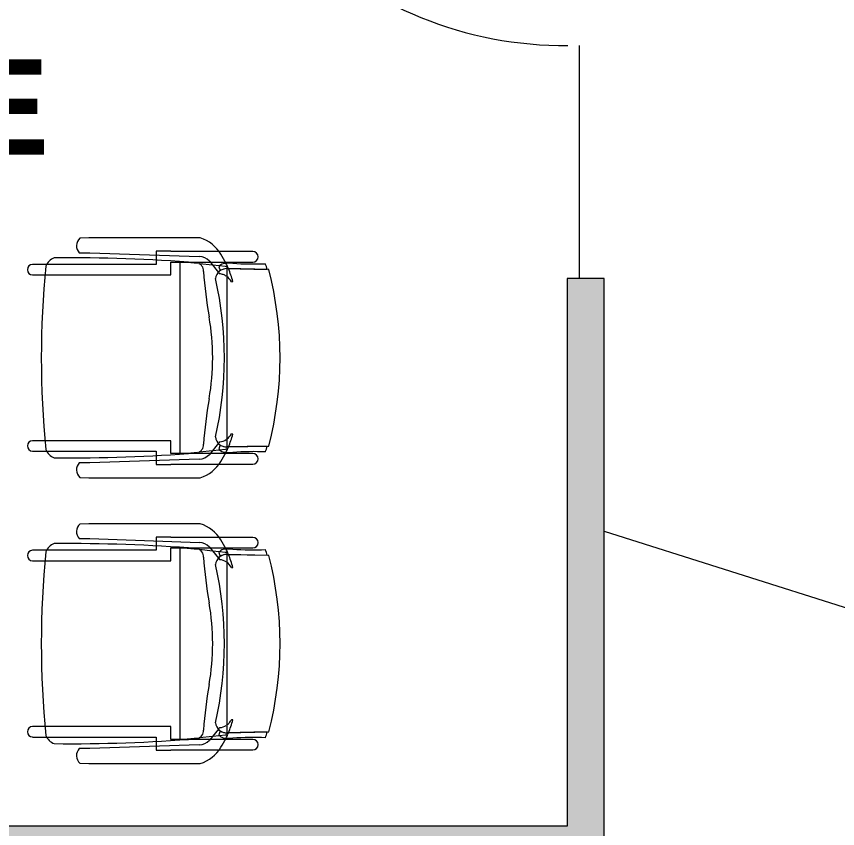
# Model space of a CAD drawing. Header units: inches. Extents: x 385 to 2249, y -1773 to -36.
# Drawn here: x 506.9 to 584.5, y -453.4 to -376.6 of the extents above; entities that cross this region are included whole.
import ezdxf

# ---------------------------------------------------------------- set-up
doc = ezdxf.new("R2010")
doc.units = ezdxf.units.IN
doc.header["$MEASUREMENT"] = 0
for name, color, linetype, lineweight in [('A-AREA-IDEN', 2, 'Continuous', 9), ('A-DETL', 90, 'Continuous', 9), ('A-DOOR', 31, 'Continuous', 13), ('A-GLAZ', 151, 'Continuous', 13), ('A-WALL-PATT', 111, 'Continuous', 13), ('I-FURN', 30, 'Continuous', 9), ('I-WALL', 2, 'Continuous', 13)]:
    doc.layers.add(name, color=color, linetype=linetype, lineweight=lineweight)
doc.styles.add('Swis721 Lt BT_B', font='', dxfattribs={"height": 9})
doc.styles.get('Swis721 Lt BT_B').set_extended_font_data('Swis721 Lt BT', bold=True)

# ---------------------------------------------------------------- blocks, each defined once
blk = doc.blocks.new('Single Glass Door - Full Rail - Long Handle-5114673-Level 6 POWER _ SIGNAL')
at = {"layer": 'A-DOOR', "color": 8, "lineweight": 20}
for p, q in [((17, 38), (17, 2)), ((18, 38), (17, 38)), ((18, 2), (18, 38)), ((17, 2), (18, 2))]:
    blk.add_line(p, q, dxfattribs=at)
at = {"layer": 'A-DOOR', "lineweight": 9}
blk.add_arc((18, 2), 36, 90, 180.5, dxfattribs=at)
blk = doc.blocks.new('F-Haworth_Chair_X99-Seminar - X99 Seminar Chair with Glides-V36-Level 6 POWER _ SIGNAL')
at = {"layer": 'I-FURN'}
for p, q in [((-8.342, 11.518), (-8.423, 7.569)), ((-8.423, 7.569), (-8.345, 11.369)), ((8.423, 7.569), (8.342, 11.518)), ((8.345, 11.369), (8.423, 7.569)), ((-10.038, 10.021), (-10.038, 6.814)), ((-9.042, 7.403), (-9.042, 10.021)), ((9.042, 10.021), (9.042, 7.403)), ((10.038, 6.814), (10.038, 10.021)), ((-7.182, 7.994), (-7.207, 8.133)), ((7.207, 8.133), (7.182, 7.994)), ((-9.042, 5.987), (-9.042, 7.403)), ((-8.623, 7.419), (-8.681, 6.866)), ((-8.604, 7.597), (-8.621, 7.429)), ((-8.488, 7.597), (-8.562, 7.597)), ((-7.645, 7.597), (-8.402, 7.597)), ((7.645, 7.597), (-7.645, 7.597)), ((8.402, 7.597), (7.645, 7.597)), ((8.562, 7.597), (8.488, 7.597)), ((8.621, 7.429), (8.604, 7.597)), ((8.681, 6.866), (8.623, 7.419)), ((9.042, 7.403), (9.042, 5.987)), ((-10.038, 6.814), (-10.038, 4.995)), ((-9.126, 5.919), (-8.071, 6.772)), ((-8.748, 6.225), (-8.878, 4.986)), ((-8.681, 6.866), (-8.748, 6.225)), ((-8.61, 6.81), (-8.235, 6.946)), ((-8.03, 6.805), (-7.947, 6.872)), ((7.947, 6.872), (8.03, 6.805)), ((8.071, 6.772), (9.126, 5.919)), ((8.235, 6.946), (8.61, 6.81)), ((8.748, 6.225), (8.681, 6.866)), ((8.878, 4.986), (8.748, 6.225)), ((10.038, 4.995), (10.038, 6.814)), ((-9.042, 3.624), (-9.042, 5.987)), ((9.042, 5.987), (9.042, 3.624)), ((-11.324, 5.058), (-11.324, -5.482)), ((-10.038, 4.991), (-10.038, 2.271)), ((-9.919, -5.365), (-9.567, 4.966)), ((-8.898, 4.801), (-9.066, 3.197)), ((-8.878, 4.986), (-8.886, 4.91)), ((8.886, 4.91), (8.878, 4.986)), ((9.066, 3.197), (8.898, 4.801)), ((9.567, 4.966), (9.919, -5.365)), ((10.038, 2.271), (10.038, 4.991)), ((11.324, -5.482), (11.324, 5.058)), ((-9.066, 3.197), (-9.074, 3.122)), ((-9.071, 3.122), (9.071, 3.122)), ((-9.042, 3.429), (-9.042, 3.624)), ((-9.042, 3.122), (-9.042, 3.429)), ((-9.042, 2.271), (-9.042, 3.122)), ((9.042, 3.624), (9.042, 3.429)), ((9.042, 3.429), (9.042, 3.122)), ((9.042, 3.122), (9.042, 2.271)), ((9.074, 3.122), (9.066, 3.197)), ((-10.038, 2.271), (-10.07, 2.271)), ((-10.07, 2.271), (-10.07, 0.893)), ((-7.829, 2.271), (-9.042, 2.271)), ((-7.829, -9.57), (-7.829, 2.271)), ((9.042, 2.271), (7.829, 2.271)), ((7.829, 2.271), (7.829, -9.57)), ((10.07, 2.271), (10.038, 2.271)), ((10.07, 0.893), (10.07, 2.271)), ((-10.07, 0.893), (-9.705, 0.893)), ((-9.705, 0.893), (-9.197, 0.893)), ((-9.197, 0.893), (-8.82, 0.893)), ((-8.82, 0.893), (-8.82, -9.436)), ((8.82, 0.893), (9.197, 0.893)), ((8.82, -9.436), (8.82, 0.893)), ((9.197, 0.893), (9.705, 0.893)), ((9.705, 0.893), (10.07, 0.893)), ((-9.919, -6.365), (-9.919, -5.365)), ((9.919, -5.365), (9.919, -6.365)), ((-11.324, -5.482), (-11.295, -6.317)), ((11.295, -6.317), (11.324, -5.482)), ((-8.82, -9.436), (-8.82, -10.778)), ((-7.829, -10.778), (-7.829, -9.57)), ((7.829, -9.57), (7.829, -10.778)), ((8.82, -10.778), (8.82, -9.436))]:
    blk.add_line(p, q, dxfattribs=at)
for centre, radius, start, end in [((0.001, -20.292), 32.885, 75.30746, 104.69597), ((-36.062, 10.03), 27.198, 355.98565, 2.51182), ((0.002, -20.729), 33.165, 104.57657, 105.55224), ((-0.002, -20.729), 33.165, 74.44776, 75.42343), ((36.062, 10.03), 27.198, 177.48818, 184.01435), ((-9.54, 10.021), 0.498, 360, 180), ((9.54, 10.021), 0.498, 360, 180), ((-5.201, 7.865), 3.739, 175.98565, 189.90642), ((-4.708, -1.148), 9.612, 105.06659, 112.7369), ((-6.554, 6.763), 1.382, 117.05034, 145.98126), ((6.554, 6.763), 1.382, 48.4842, 62.94966), ((4.708, -1.148), 9.612, 67.2631, 74.93341), ((6.554, 6.763), 1.382, 34.01874, 48.4842), ((5.201, 7.865), 3.739, 350.09358, 4.01435), ((-7.872, 3.924), 3.634, 121.95219, 161.82107), ((-4.708, -1.148), 9.612, 116.00359, 121.95219), ((-4.708, -1.148), 9.612, 113.50939, 116.00359), ((-8.28, 7.327), 0.613, 189.90642, 237.45732), ((-4.708, -1.148), 9.612, 112.92701, 113.36067), ((-7.37, 7.548), 1.054, 178.82139, 214.79985), ((-7.37, 7.548), 1.054, 178.82139, 264.04463), ((-6.554, 6.763), 1.382, 147.5752, 174.91217), ((0, -26.495), 33.832, 77.22846, 102.77154), ((7.37, 7.548), 1.054, 275.95537, 1.17861), ((6.554, 6.763), 1.382, 5.08783, 32.4248), ((7.37, 7.548), 1.054, 325.20015, 1.17861), ((4.708, -1.148), 9.612, 66.63933, 67.07299), ((4.708, -1.148), 9.612, 63.99641, 66.49061), ((8.28, 7.327), 0.613, 302.54268, 350.09358), ((4.708, -1.148), 9.612, 58.04781, 63.99641), ((7.872, 3.924), 3.634, 18.17893, 58.04781), ((0, -15.966), 22.194, 79.97666, 100.02334), ((-8.183, 4.904), 1.385, 132.89216, 177.19873), ((-11.319, 48.077), 42.842, 274.23006, 280.02334), ((11.319, 48.077), 42.842, 259.97666, 265.76994), ((8.183, 4.904), 1.385, 2.80127, 47.10784), ((144.065, -7.322), 153.519, 175.47868, 180.52505), ((-8.236, 4.592), 0.763, 84.23375, 165.76625), ((8.236, 4.592), 0.763, 14.23375, 95.76625), ((-144.065, -7.322), 153.519, 359.47495, 4.52132), ((-10.584, -5.679), 0.956, 221.89014, 314.10986), ((10.584, -5.679), 0.956, 225.89014, 318.10986), ((-8.213, -8.279), 1.314, 200.04325, 249.95675), ((8.213, -8.279), 1.314, 290.04325, 339.95675), ((0, 75.008), 84.963, 264.14745, 275.85255), ((-8.324, -10.778), 0.495, 180, 360), ((8.324, -10.778), 0.495, 180, 360)]:
    blk.add_arc(centre, radius, start, end, dxfattribs=at)
blk = doc.blocks.new('F-Haworth_Chair_X99-Seminar - X99 Seminar Chair with Glides-V38-Level 6 POWER _ SIGNAL')
at = {"layer": 'I-FURN'}
for p, q in [((-8.342, 11.518), (-8.423, 7.569)), ((-8.423, 7.569), (-8.345, 11.369)), ((8.423, 7.569), (8.342, 11.518)), ((8.345, 11.369), (8.423, 7.569)), ((-10.038, 10.021), (-10.038, 6.814)), ((-9.042, 7.403), (-9.042, 10.021)), ((9.042, 10.021), (9.042, 7.403)), ((10.038, 6.814), (10.038, 10.021)), ((-7.182, 7.994), (-7.207, 8.133)), ((7.207, 8.133), (7.182, 7.994)), ((-9.042, 5.987), (-9.042, 7.403)), ((-8.623, 7.419), (-8.681, 6.866)), ((-8.604, 7.597), (-8.621, 7.429)), ((-8.488, 7.597), (-8.562, 7.597)), ((-7.645, 7.597), (-8.402, 7.597)), ((7.645, 7.597), (-7.645, 7.597)), ((8.402, 7.597), (7.645, 7.597)), ((8.562, 7.597), (8.488, 7.597)), ((8.621, 7.429), (8.604, 7.597)), ((8.681, 6.866), (8.623, 7.419)), ((9.042, 7.403), (9.042, 5.987)), ((-10.038, 6.814), (-10.038, 4.995)), ((-9.126, 5.919), (-8.071, 6.772)), ((-8.748, 6.225), (-8.878, 4.986)), ((-8.681, 6.866), (-8.748, 6.225)), ((-8.61, 6.81), (-8.235, 6.946)), ((-8.03, 6.805), (-7.947, 6.872)), ((7.947, 6.872), (8.03, 6.805)), ((8.071, 6.772), (9.126, 5.919)), ((8.235, 6.946), (8.61, 6.81)), ((8.748, 6.225), (8.681, 6.866)), ((8.878, 4.986), (8.748, 6.225)), ((10.038, 4.995), (10.038, 6.814)), ((-9.042, 3.624), (-9.042, 5.987)), ((9.042, 5.987), (9.042, 3.624)), ((-11.324, 5.058), (-11.324, -5.482)), ((-10.038, 4.991), (-10.038, 2.271)), ((-9.919, -5.365), (-9.567, 4.966)), ((-8.898, 4.801), (-9.066, 3.197)), ((-8.878, 4.986), (-8.886, 4.91)), ((8.886, 4.91), (8.878, 4.986)), ((9.066, 3.197), (8.898, 4.801)), ((9.567, 4.966), (9.919, -5.365)), ((10.038, 2.271), (10.038, 4.991)), ((11.324, -5.482), (11.324, 5.058)), ((-9.066, 3.197), (-9.074, 3.122)), ((-9.071, 3.122), (9.071, 3.122)), ((-9.042, 3.429), (-9.042, 3.624)), ((-9.042, 3.122), (-9.042, 3.429)), ((-9.042, 2.271), (-9.042, 3.122)), ((9.042, 3.624), (9.042, 3.429)), ((9.042, 3.429), (9.042, 3.122)), ((9.042, 3.122), (9.042, 2.271)), ((9.074, 3.122), (9.066, 3.197)), ((-10.038, 2.271), (-10.07, 2.271)), ((-10.07, 2.271), (-10.07, 0.893)), ((-7.829, 2.271), (-9.042, 2.271)), ((-7.829, -9.57), (-7.829, 2.271)), ((9.042, 2.271), (7.829, 2.271)), ((7.829, 2.271), (7.829, -9.57)), ((10.07, 2.271), (10.038, 2.271)), ((10.07, 0.893), (10.07, 2.271)), ((-10.07, 0.893), (-9.705, 0.893)), ((-9.705, 0.893), (-9.197, 0.893)), ((-9.197, 0.893), (-8.82, 0.893)), ((-8.82, 0.893), (-8.82, -9.436)), ((8.82, 0.893), (9.197, 0.893)), ((8.82, -9.436), (8.82, 0.893)), ((9.197, 0.893), (9.705, 0.893)), ((9.705, 0.893), (10.07, 0.893)), ((-9.919, -6.365), (-9.919, -5.365)), ((9.919, -5.365), (9.919, -6.365)), ((-11.324, -5.482), (-11.295, -6.317)), ((11.295, -6.317), (11.324, -5.482)), ((-8.82, -9.436), (-8.82, -10.778)), ((-7.829, -10.778), (-7.829, -9.57)), ((7.829, -9.57), (7.829, -10.778)), ((8.82, -10.778), (8.82, -9.436))]:
    blk.add_line(p, q, dxfattribs=at)
for centre, radius, start, end in [((0.001, -20.292), 32.885, 75.30746, 104.69597), ((-36.062, 10.03), 27.198, 355.98565, 2.51182), ((0.002, -20.729), 33.165, 104.57657, 105.55224), ((-0.002, -20.729), 33.165, 74.44776, 75.42343), ((36.062, 10.03), 27.198, 177.48818, 184.01435), ((-9.54, 10.021), 0.498, 360, 180), ((9.54, 10.021), 0.498, 360, 180), ((-5.201, 7.865), 3.739, 175.98565, 189.90642), ((-4.708, -1.148), 9.612, 105.06659, 112.7369), ((-6.554, 6.763), 1.382, 117.05034, 145.98126), ((6.554, 6.763), 1.382, 34.01874, 62.94966), ((4.708, -1.148), 9.612, 67.2631, 74.93341), ((5.201, 7.865), 3.739, 350.09358, 4.01435), ((-7.872, 3.924), 3.634, 121.95219, 161.82107), ((-4.708, -1.148), 9.612, 116.00359, 121.95219), ((-4.708, -1.148), 9.612, 113.50939, 116.00359), ((-8.28, 7.327), 0.613, 189.90642, 237.45732), ((-4.708, -1.148), 9.612, 112.92701, 113.36067), ((-7.37, 7.548), 1.054, 178.82139, 214.79985), ((-7.37, 7.548), 1.054, 178.82139, 264.04463), ((-6.554, 6.763), 1.382, 160.44672, 174.91217), ((-6.554, 6.763), 1.382, 147.5752, 160.44672), ((0, -26.495), 33.832, 77.22846, 102.77154), ((7.37, 7.548), 1.054, 275.95537, 1.17861), ((6.554, 6.763), 1.382, 5.08783, 32.4248), ((7.37, 7.548), 1.054, 325.20015, 1.17861), ((4.708, -1.148), 9.612, 66.63933, 67.07299), ((4.708, -1.148), 9.612, 63.99641, 66.49061), ((8.28, 7.327), 0.613, 302.54268, 350.09358), ((4.708, -1.148), 9.612, 58.04781, 63.99641), ((7.872, 3.924), 3.634, 18.17893, 58.04781), ((0, -15.966), 22.194, 79.97666, 100.02334), ((-8.183, 4.904), 1.385, 132.89216, 177.19873), ((-11.319, 48.077), 42.842, 274.23006, 280.02334), ((11.319, 48.077), 42.842, 259.97666, 265.76994), ((8.183, 4.904), 1.385, 2.80127, 47.10784), ((144.065, -7.322), 153.519, 175.47868, 180.52505), ((-8.236, 4.592), 0.763, 84.23375, 165.76625), ((8.236, 4.592), 0.763, 14.23375, 95.76625), ((-144.065, -7.322), 153.519, 359.47495, 4.52132), ((-10.584, -5.679), 0.956, 221.89014, 314.10986), ((10.584, -5.679), 0.956, 225.89014, 318.10986), ((-8.213, -8.279), 1.314, 200.04325, 249.95675), ((8.213, -8.279), 1.314, 290.04325, 339.95675), ((0, 75.008), 84.963, 264.14745, 275.85255), ((-8.324, -10.778), 0.495, 180, 360), ((8.324, -10.778), 0.495, 180, 360)]:
    blk.add_arc(centre, radius, start, end, dxfattribs=at)
blk = doc.blocks.new('Frameless opening with glazing - 22_ x 84_-5661426-Level 6 POWER _ SIGNAL')
at = {"layer": 'A-GLAZ', "color": 8, "lineweight": 20}
blk.add_line((-12.5, -0.625), (9.5, -0.625), dxfattribs=at)

msp = doc.modelspace()

# ---------------------------------------------------------------- hatches: boundary and pattern name
at = {"layer": 'A-WALL-PATT', "lineweight": 9}
h = msp.add_hatch(color=7, dxfattribs=at)
h.paths.add_polyline_path([(562.428, -580.861), (562.428, -576.611), (558.928, -576.611), (558.928, -580.861)], flags=0)
h.paths.add_polyline_path([(562.428, -514.611), (562.428, -401.389), (558.928, -401.389), (558.928, -514.611)], flags=0)
h.paths.add_polyline_path([(558.928, -343.389), (562.428, -343.389), (562.428, -337.139), (558.928, -337.139), (558.928, -339.566)], flags=0)
msp.add_hatch(color=7, dxfattribs=at).paths.add_polyline_path([(535.216, -456.639), (558.928, -456.639), (558.928, -453.139), (415.974, -453.139), (415.974, -456.639), (527.7, -456.639)], flags=0)

# ---------------------------------------------------------------- linework, layer by layer
at = {"layer": 'A-DETL', "lineweight": 13}
msp.add_line((562.428, -425.249), (653.933, -454.282), dxfattribs=at)
at = {"layer": 'I-WALL', "color": 8, "lineweight": 20}
for p, q in [((558.928, -401.389), (558.928, -453.139)), ((562.428, -401.389), (558.928, -401.389)), ((562.428, -488.197), (562.428, -401.389)), ((558.928, -453.139), (415.974, -453.139))]:
    msp.add_line(p, q, dxfattribs=at)

# ---------------------------------------------------------------- block references
at = {"layer": 'A-DOOR', "rotation": 89.99999999999993}
msp.add_blockref('Single Glass Door - Full Rail - Long Handle-5114673-Level 6 POWER _ SIGNAL', (560.678, -361.389), dxfattribs=at)
at = {"layer": 'A-GLAZ', "rotation": 269.9999999999999}
msp.add_blockref('Frameless opening with glazing - 22_ x 84_-5661426-Level 6 POWER _ SIGNAL', (560.678, -391.889), dxfattribs=at)
at = {"layer": 'I-FURN', "rotation": 269.9999999999994}
for name, p in [('F-Haworth_Chair_X99-Seminar - X99 Seminar Chair with Glides-V38-Level 6 POWER _ SIGNAL', (519.224, -408.889)), ('F-Haworth_Chair_X99-Seminar - X99 Seminar Chair with Glides-V36-Level 6 POWER _ SIGNAL', (519.224, -435.889))]:
    msp.add_blockref(name, p, dxfattribs=at)

# ---------------------------------------------------------------- texts
at = {"layer": 'A-AREA-IDEN', "insert": (463.918, -380.692), "char_height": 9, "width": 54.843, "attachment_point": 1, "style": 'Swis721 Lt BT_B'}
msp.add_mtext('OFFICE', dxfattribs=at)

doc.saveas('drawing.dxf')
